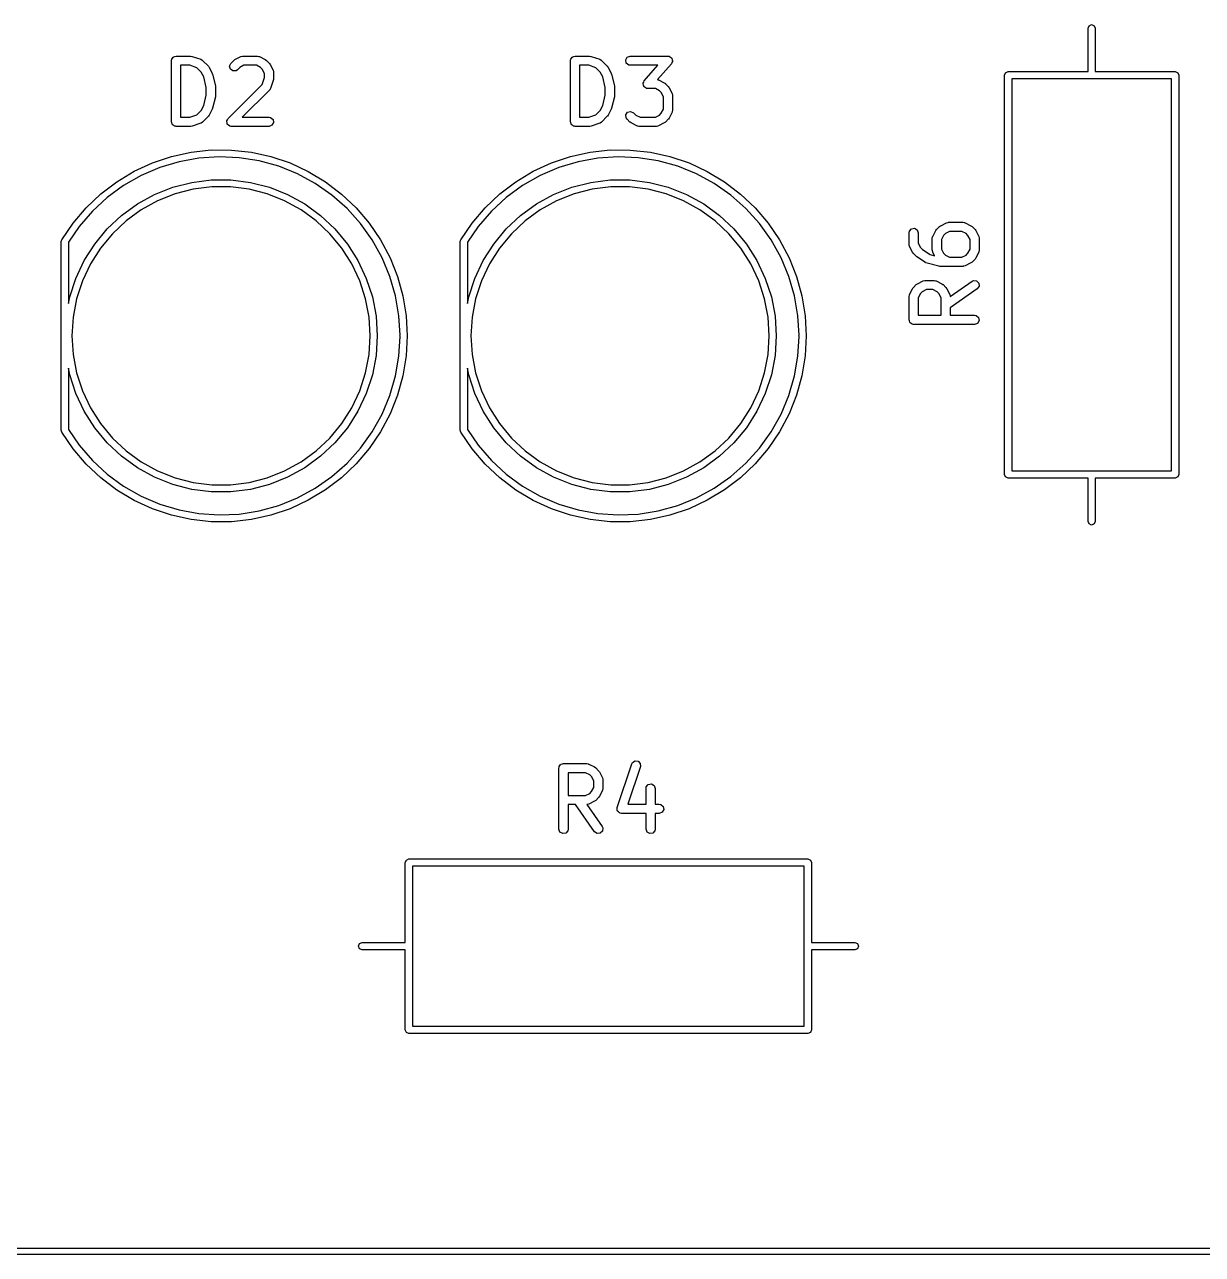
# Model space of a CAD drawing. Extents: x 107 to 167, y -145 to -45.
# Drawn here: x 128.51 to 147.82, y -145.05 to -124.9 of the extents above; entities that cross this region are included whole.
import ezdxf

# ---------------------------------------------------------------- set-up
doc = ezdxf.new("R2010")
doc.units = 0
doc.layers.add('BLACK', color=7, linetype='CONTINUOUS')

msp = doc.modelspace()

# ---------------------------------------------------------------- linework, layer by layer
at = {"layer": 'BLACK', "linetype": 'CONTINUOUS'}
for p, q in [((145.94, -124.96), (145.958, -124.918)), ((145.958, -124.918), (146, -124.9)), ((146, -124.9), (146.042, -124.918)), ((146.042, -124.918), (146.06, -124.96)), ((145.94, -125.67), (145.94, -124.96)), ((146.06, -124.96), (146.06, -125.67)), ((130.917, -125.492), (130.919, -125.483)), ((130.917, -126.492), (130.917, -125.492)), ((130.918, -125.479), (130.92, -125.476)), ((130.919, -125.483), (130.918, -125.479)), ((130.92, -125.476), (130.921, -125.467)), ((130.921, -125.467), (130.934, -125.452)), ((130.934, -125.452), (130.944, -125.435)), ((130.944, -125.435), (130.95, -125.433)), ((130.95, -125.433), (130.954, -125.427)), ((130.954, -125.427), (130.974, -125.424)), ((130.974, -125.424), (130.992, -125.417)), ((130.992, -125.417), (131.23, -125.417)), ((131.23, -125.417), (131.252, -125.421)), ((131.252, -125.421), (131.254, -125.421)), ((131.254, -125.421), (131.397, -125.469)), ((131.397, -125.469), (131.419, -125.481)), ((131.419, -125.481), (131.422, -125.485)), ((131.422, -125.485), (131.426, -125.487)), ((131.426, -125.487), (131.521, -125.582)), ((131.891, -125.535), (131.939, -125.487)), ((131.939, -125.487), (131.957, -125.474)), ((131.957, -125.474), (131.958, -125.473)), ((131.958, -125.473), (132.054, -125.425)), ((132.054, -125.425), (132.079, -125.418)), ((132.079, -125.418), (132.083, -125.419)), ((132.083, -125.419), (132.087, -125.417)), ((132.087, -125.417), (132.325, -125.417)), ((132.325, -125.417), (132.351, -125.422)), ((132.351, -125.422), (132.354, -125.425)), ((132.354, -125.425), (132.359, -125.425)), ((132.359, -125.425), (132.454, -125.473)), ((132.454, -125.473), (132.472, -125.486)), ((132.472, -125.486), (132.474, -125.487)), ((132.474, -125.487), (132.521, -125.535)), ((137.457, -125.492), (137.459, -125.483)), ((137.457, -126.492), (137.457, -125.492)), ((137.458, -125.479), (137.46, -125.476)), ((137.459, -125.483), (137.458, -125.479)), ((137.46, -125.476), (137.461, -125.467)), ((137.461, -125.467), (137.474, -125.452)), ((137.474, -125.452), (137.484, -125.435)), ((137.484, -125.435), (137.49, -125.433)), ((137.49, -125.433), (137.494, -125.427)), ((137.494, -125.427), (137.514, -125.424)), ((137.514, -125.424), (137.532, -125.417)), ((137.532, -125.417), (137.77, -125.417)), ((137.77, -125.417), (137.792, -125.421)), ((137.792, -125.421), (137.794, -125.421)), ((137.794, -125.421), (137.937, -125.469)), ((137.937, -125.469), (137.959, -125.481)), ((137.959, -125.481), (137.962, -125.485)), ((137.962, -125.485), (137.966, -125.487)), ((137.966, -125.487), (138.061, -125.582)), ((138.363, -125.479), (138.388, -125.435)), ((138.372, -125.53), (138.363, -125.479)), ((138.411, -125.563), (138.372, -125.53)), ((138.388, -125.435), (138.437, -125.417)), ((138.437, -125.417), (139.056, -125.417)), ((139.056, -125.417), (139.067, -125.419)), ((139.067, -125.419), (139.07, -125.419)), ((139.07, -125.419), (139.073, -125.42)), ((139.073, -125.42), (139.081, -125.422)), ((139.081, -125.422), (139.097, -125.435)), ((139.097, -125.435), (139.114, -125.445)), ((139.119, -125.523), (139.112, -125.542)), ((139.114, -125.445), (139.116, -125.451)), ((139.116, -125.451), (139.121, -125.455)), ((139.13, -125.505), (139.119, -125.523)), ((139.121, -125.455), (139.124, -125.475)), ((139.124, -125.475), (139.131, -125.494)), ((139.131, -125.494), (139.129, -125.5)), ((139.129, -125.5), (139.13, -125.505)), ((131.067, -125.567), (131.067, -126.417)), ((131.218, -125.567), (131.067, -125.567)), ((131.332, -125.606), (131.218, -125.567)), ((131.406, -125.68), (131.332, -125.606)), ((131.445, -125.757), (131.406, -125.68)), ((131.521, -125.582), (131.534, -125.601)), ((131.534, -125.601), (131.535, -125.602)), ((131.535, -125.602), (131.583, -125.697)), ((131.583, -125.697), (131.586, -125.709)), ((131.586, -125.709), (131.588, -125.712)), ((131.588, -125.712), (131.636, -125.903)), ((131.87, -125.581), (131.891, -125.535)), ((131.883, -125.631), (131.87, -125.581)), ((131.925, -125.66), (131.883, -125.631)), ((131.976, -125.656), (131.925, -125.66)), ((131.997, -125.641), (131.976, -125.656)), ((132.036, -125.602), (131.997, -125.641)), ((132.105, -125.567), (132.036, -125.602)), ((132.308, -125.567), (132.105, -125.567)), ((132.376, -125.602), (132.308, -125.567)), ((132.406, -125.632), (132.376, -125.602)), ((132.441, -125.701), (132.406, -125.632)), ((132.441, -125.766), (132.441, -125.701)), ((132.521, -125.535), (132.534, -125.553)), ((132.534, -125.553), (132.535, -125.554)), ((132.535, -125.554), (132.583, -125.649)), ((132.583, -125.649), (132.59, -125.674)), ((132.59, -125.674), (132.589, -125.679)), ((132.589, -125.679), (132.591, -125.683)), ((132.591, -125.683), (132.591, -125.778)), ((137.607, -125.567), (137.607, -126.417)), ((137.758, -125.567), (137.607, -125.567)), ((137.872, -125.606), (137.758, -125.567)), ((137.946, -125.68), (137.872, -125.606)), ((137.985, -125.757), (137.946, -125.68)), ((138.061, -125.582), (138.074, -125.601)), ((138.074, -125.601), (138.075, -125.602)), ((138.075, -125.602), (138.123, -125.697)), ((138.123, -125.697), (138.126, -125.709)), ((138.126, -125.709), (138.128, -125.712)), ((138.128, -125.712), (138.176, -125.903)), ((138.437, -125.567), (138.411, -125.563)), ((138.89, -125.567), (138.437, -125.567)), ((138.666, -125.824), (138.89, -125.567)), ((139.112, -125.542), (138.885, -125.802)), ((144.57, -125.73), (144.588, -125.688)), ((144.57, -132.27), (144.57, -125.73)), ((144.588, -125.688), (144.63, -125.67)), ((144.63, -125.67), (145.94, -125.67)), ((146.06, -125.67), (147.37, -125.67)), ((147.37, -125.67), (147.412, -125.688)), ((147.412, -125.688), (147.43, -125.73)), ((147.43, -125.73), (147.43, -132.27)), ((131.488, -125.93), (131.445, -125.757)), ((131.488, -126.055), (131.488, -125.93)), ((131.636, -125.903), (131.637, -125.918)), ((131.637, -125.918), (131.638, -125.921)), ((131.638, -125.921), (131.638, -126.064)), ((131.844, -126.439), (132.403, -125.88)), ((132.403, -125.88), (132.441, -125.766)), ((132.587, -125.802), (132.539, -125.945)), ((132.591, -125.778), (132.587, -125.8)), ((132.587, -125.8), (132.587, -125.802)), ((138.028, -125.93), (137.985, -125.757)), ((138.028, -126.055), (138.028, -125.93)), ((138.176, -125.903), (138.177, -125.918)), ((138.177, -125.918), (138.178, -125.921)), ((138.178, -125.921), (138.178, -126.064)), ((138.647, -125.872), (138.65, -125.866)), ((138.654, -125.891), (138.647, -125.872)), ((138.649, -125.86), (138.659, -125.843)), ((138.65, -125.866), (138.649, -125.86)), ((138.657, -125.911), (138.654, -125.891)), ((138.662, -125.915), (138.657, -125.911)), ((138.659, -125.843), (138.666, -125.824)), ((138.664, -125.92), (138.662, -125.915)), ((138.681, -125.931), (138.664, -125.92)), ((138.697, -125.944), (138.681, -125.931)), ((138.885, -125.802), (138.891, -125.803)), ((138.891, -125.803), (138.894, -125.806)), ((138.894, -125.806), (138.899, -125.806)), ((138.899, -125.806), (138.994, -125.854)), ((138.994, -125.854), (139.012, -125.867)), ((139.012, -125.867), (139.014, -125.868)), ((139.014, -125.868), (139.061, -125.916)), ((139.061, -125.916), (139.074, -125.934)), ((139.074, -125.934), (139.075, -125.935)), ((139.075, -125.935), (139.123, -126.03)), ((147.31, -125.79), (144.69, -125.79)), ((144.69, -125.79), (144.69, -132.21)), ((147.31, -132.21), (147.31, -125.79)), ((131.445, -126.228), (131.488, -126.055)), ((131.636, -126.082), (131.588, -126.272)), ((131.638, -126.064), (131.636, -126.079)), ((131.636, -126.079), (131.636, -126.082)), ((132.521, -125.974), (132.078, -126.417)), ((132.523, -125.97), (132.521, -125.974)), ((132.527, -125.968), (132.523, -125.97)), ((132.539, -125.945), (132.527, -125.968)), ((137.985, -126.228), (138.028, -126.055)), ((138.176, -126.082), (138.128, -126.272)), ((138.178, -126.064), (138.176, -126.079)), ((138.176, -126.079), (138.176, -126.082)), ((138.705, -125.945), (138.697, -125.944)), ((138.708, -125.947), (138.705, -125.945)), ((138.711, -125.946), (138.708, -125.947)), ((138.722, -125.948), (138.711, -125.946)), ((138.848, -125.948), (138.722, -125.948)), ((138.916, -125.983), (138.848, -125.948)), ((138.946, -126.013), (138.916, -125.983)), ((138.981, -126.082), (138.946, -126.013)), ((138.981, -126.284), (138.981, -126.082)), ((139.123, -126.03), (139.13, -126.055)), ((139.13, -126.055), (139.129, -126.06)), ((139.129, -126.06), (139.131, -126.064)), ((139.131, -126.064), (139.131, -126.302)), ((131.332, -126.379), (131.406, -126.305)), ((131.406, -126.305), (131.445, -126.228)), ((131.583, -126.288), (131.535, -126.383)), ((131.588, -126.272), (131.583, -126.284)), ((131.583, -126.284), (131.583, -126.288)), ((137.872, -126.379), (137.946, -126.305)), ((137.946, -126.305), (137.985, -126.228)), ((138.123, -126.288), (138.075, -126.383)), ((138.128, -126.272), (138.123, -126.284)), ((138.123, -126.284), (138.123, -126.288)), ((138.364, -126.378), (138.394, -126.336)), ((138.394, -126.336), (138.443, -126.322)), ((138.443, -126.322), (138.49, -126.344)), ((138.946, -126.353), (138.981, -126.284)), ((139.123, -126.335), (139.075, -126.431)), ((139.126, -126.328), (139.123, -126.331)), ((139.123, -126.331), (139.123, -126.335)), ((139.131, -126.302), (139.126, -126.328)), ((130.924, -126.511), (130.917, -126.492)), ((130.927, -126.53), (130.924, -126.511)), ((130.932, -126.534), (130.927, -126.53)), ((130.934, -126.541), (130.932, -126.534)), ((130.951, -126.55), (130.934, -126.541)), ((131.067, -126.417), (131.218, -126.417)), ((131.218, -126.417), (131.332, -126.379)), ((131.397, -126.516), (131.254, -126.564)), ((131.4, -126.513), (131.397, -126.516)), ((131.405, -126.513), (131.4, -126.513)), ((131.426, -126.498), (131.405, -126.513)), ((131.521, -126.403), (131.426, -126.498)), ((131.522, -126.401), (131.521, -126.403)), ((131.535, -126.383), (131.522, -126.401)), ((131.822, -126.486), (131.823, -126.483)), ((131.828, -126.508), (131.822, -126.486)), ((131.823, -126.479), (131.834, -126.46)), ((131.823, -126.483), (131.823, -126.479)), ((131.832, -126.53), (131.828, -126.508)), ((131.834, -126.532), (131.832, -126.53)), ((131.834, -126.46), (131.844, -126.439)), ((131.835, -126.535), (131.834, -126.532)), ((131.854, -126.548), (131.835, -126.535)), ((132.078, -126.417), (132.516, -126.417)), ((132.516, -126.417), (132.541, -126.422)), ((132.541, -126.422), (132.581, -126.455)), ((132.59, -126.505), (132.564, -126.55)), ((132.581, -126.455), (132.59, -126.505)), ((137.464, -126.511), (137.457, -126.492)), ((137.467, -126.53), (137.464, -126.511)), ((137.472, -126.534), (137.467, -126.53)), ((137.474, -126.541), (137.472, -126.534)), ((137.491, -126.55), (137.474, -126.541)), ((137.607, -126.417), (137.758, -126.417)), ((137.758, -126.417), (137.872, -126.379)), ((137.937, -126.516), (137.794, -126.564)), ((137.94, -126.513), (137.937, -126.516)), ((137.945, -126.513), (137.94, -126.513)), ((137.966, -126.498), (137.945, -126.513)), ((138.061, -126.403), (137.966, -126.498)), ((138.062, -126.401), (138.061, -126.403)), ((138.075, -126.383), (138.062, -126.401)), ((138.369, -126.429), (138.364, -126.378)), ((138.384, -126.45), (138.369, -126.429)), ((138.431, -126.498), (138.384, -126.45)), ((138.433, -126.498), (138.431, -126.498)), ((138.451, -126.512), (138.433, -126.498)), ((138.546, -126.559), (138.451, -126.512)), ((138.49, -126.344), (138.529, -126.383)), ((138.529, -126.383), (138.597, -126.417)), ((138.597, -126.417), (138.848, -126.417)), ((138.848, -126.417), (138.916, -126.383)), ((138.994, -126.512), (138.899, -126.559)), ((138.916, -126.383), (138.946, -126.353)), ((138.995, -126.511), (138.994, -126.512)), ((139.014, -126.498), (138.995, -126.511)), ((139.061, -126.45), (139.014, -126.498)), ((139.062, -126.449), (139.061, -126.45)), ((139.075, -126.431), (139.062, -126.449)), ((130.966, -126.563), (130.951, -126.55)), ((130.976, -126.565), (130.966, -126.563)), ((130.979, -126.566), (130.976, -126.565)), ((130.982, -126.566), (130.979, -126.566)), ((130.992, -126.567), (130.982, -126.566)), ((131.23, -126.567), (130.992, -126.567)), ((131.232, -126.567), (131.23, -126.567)), ((131.254, -126.564), (131.232, -126.567)), ((131.871, -126.563), (131.854, -126.548)), ((131.876, -126.564), (131.871, -126.563)), ((131.877, -126.565), (131.876, -126.564)), ((131.881, -126.565), (131.877, -126.565)), ((131.897, -126.567), (131.881, -126.565)), ((132.516, -126.567), (131.897, -126.567)), ((132.564, -126.55), (132.516, -126.567)), ((137.506, -126.563), (137.491, -126.55)), ((137.516, -126.565), (137.506, -126.563)), ((137.519, -126.566), (137.516, -126.565)), ((137.522, -126.566), (137.519, -126.566)), ((137.532, -126.567), (137.522, -126.566)), ((137.77, -126.567), (137.532, -126.567)), ((137.772, -126.567), (137.77, -126.567)), ((137.794, -126.564), (137.772, -126.567)), ((138.55, -126.56), (138.546, -126.559)), ((138.554, -126.563), (138.55, -126.56)), ((138.58, -126.567), (138.554, -126.563)), ((138.865, -126.567), (138.58, -126.567)), ((138.869, -126.566), (138.865, -126.567)), ((138.874, -126.567), (138.869, -126.566)), ((138.899, -126.559), (138.874, -126.567)), ((130.604, -127.165), (130.917, -127.06)), ((130.917, -127.06), (131.239, -126.99)), ((131.367, -127.088), (131.041, -127.147)), ((131.239, -126.99), (131.568, -126.954)), ((131.698, -127.066), (131.367, -127.088)), ((131.568, -126.954), (131.898, -126.955)), ((132.029, -127.081), (131.698, -127.066)), ((131.898, -126.955), (132.226, -126.991)), ((132.356, -127.133), (132.029, -127.081)), ((132.226, -126.991), (132.548, -127.062)), ((132.676, -127.222), (132.356, -127.133)), ((132.548, -127.062), (132.861, -127.167)), ((137.144, -127.165), (137.457, -127.06)), ((137.457, -127.06), (137.779, -126.99)), ((137.907, -127.088), (137.581, -127.147)), ((137.779, -126.99), (138.108, -126.954)), ((138.238, -127.066), (137.907, -127.088)), ((138.108, -126.954), (138.438, -126.955)), ((138.569, -127.081), (138.238, -127.066)), ((138.438, -126.955), (138.766, -126.991)), ((138.896, -127.133), (138.569, -127.081)), ((138.766, -126.991), (139.088, -127.062)), ((139.216, -127.222), (138.896, -127.133)), ((139.088, -127.062), (139.401, -127.167)), ((130.021, -127.474), (130.304, -127.304)), ((130.304, -127.304), (130.604, -127.165)), ((130.724, -127.243), (130.42, -127.374)), ((131.041, -127.147), (130.724, -127.243)), ((132.983, -127.346), (132.676, -127.222)), ((132.861, -127.167), (133.16, -127.306)), ((133.274, -127.504), (132.983, -127.346)), ((133.16, -127.306), (133.443, -127.477)), ((136.561, -127.474), (136.844, -127.304)), ((136.844, -127.304), (137.144, -127.165)), ((137.264, -127.243), (136.96, -127.374)), ((137.581, -127.147), (137.264, -127.243)), ((139.523, -127.346), (139.216, -127.222)), ((139.401, -127.167), (139.7, -127.306)), ((139.814, -127.504), (139.523, -127.346)), ((139.7, -127.306), (139.983, -127.477)), ((129.758, -127.673), (130.021, -127.474)), ((130.132, -127.539), (129.865, -127.735)), ((130.42, -127.374), (130.132, -127.539)), ((130.939, -127.565), (131.25, -127.485)), ((131.25, -127.485), (131.569, -127.445)), ((131.569, -127.445), (131.891, -127.445)), ((131.891, -127.445), (132.21, -127.485)), ((132.21, -127.485), (132.521, -127.565)), ((133.545, -127.694), (133.274, -127.504)), ((133.443, -127.477), (133.706, -127.676)), ((136.298, -127.673), (136.561, -127.474)), ((136.672, -127.539), (136.405, -127.735)), ((136.96, -127.374), (136.672, -127.539)), ((137.479, -127.565), (137.79, -127.485)), ((137.79, -127.485), (138.109, -127.445)), ((138.109, -127.445), (138.431, -127.445)), ((138.431, -127.445), (138.75, -127.485)), ((138.75, -127.485), (139.061, -127.565)), ((140.085, -127.694), (139.814, -127.504)), ((139.983, -127.477), (140.246, -127.676)), ((129.518, -127.9), (129.758, -127.673)), ((129.865, -127.735), (129.621, -127.959)), ((130.358, -127.839), (130.64, -127.684)), ((130.64, -127.684), (130.939, -127.565)), ((130.975, -127.675), (130.689, -127.788)), ((131.272, -127.598), (130.975, -127.675)), ((131.576, -127.56), (131.272, -127.598)), ((131.884, -127.56), (131.576, -127.56)), ((132.188, -127.598), (131.884, -127.56)), ((132.485, -127.675), (132.188, -127.598)), ((132.771, -127.788), (132.485, -127.675)), ((132.521, -127.565), (132.82, -127.684)), ((132.82, -127.684), (133.102, -127.839)), ((133.794, -127.914), (133.545, -127.694)), ((133.706, -127.676), (133.945, -127.904)), ((136.058, -127.9), (136.298, -127.673)), ((136.405, -127.735), (136.161, -127.959)), ((136.898, -127.839), (137.18, -127.684)), ((137.18, -127.684), (137.479, -127.565)), ((137.515, -127.675), (137.229, -127.788)), ((137.812, -127.598), (137.515, -127.675)), ((138.116, -127.56), (137.812, -127.598)), ((138.424, -127.56), (138.116, -127.56)), ((138.728, -127.598), (138.424, -127.56)), ((139.025, -127.675), (138.728, -127.598)), ((139.311, -127.788), (139.025, -127.675)), ((139.061, -127.565), (139.36, -127.684)), ((139.36, -127.684), (139.642, -127.839)), ((140.334, -127.914), (140.085, -127.694)), ((140.246, -127.676), (140.485, -127.904)), ((129.304, -128.151), (129.518, -127.9)), ((130.098, -128.027), (130.358, -127.839)), ((130.42, -127.936), (130.172, -128.116)), ((130.689, -127.788), (130.42, -127.936)), ((133.04, -127.936), (132.771, -127.788)), ((133.288, -128.116), (133.04, -127.936)), ((133.102, -127.839), (133.362, -128.027)), ((134.016, -128.16), (133.794, -127.914)), ((133.945, -127.904), (134.159, -128.155)), ((135.844, -128.151), (136.058, -127.9)), ((136.638, -128.027), (136.898, -127.839)), ((136.96, -127.936), (136.712, -128.116)), ((137.229, -127.788), (136.96, -127.936)), ((139.58, -127.936), (139.311, -127.788)), ((139.828, -128.116), (139.58, -127.936)), ((139.642, -127.839), (139.902, -128.027)), ((140.556, -128.16), (140.334, -127.914)), ((140.485, -127.904), (140.699, -128.155)), ((129.119, -128.424), (129.304, -128.151)), ((129.621, -127.959), (129.404, -128.21)), ((129.864, -128.248), (130.098, -128.027)), ((130.172, -128.116), (129.948, -128.326)), ((133.512, -128.326), (133.288, -128.116)), ((133.362, -128.027), (133.596, -128.248)), ((135.659, -128.424), (135.844, -128.151)), ((136.161, -127.959), (135.944, -128.21)), ((136.404, -128.248), (136.638, -128.027)), ((136.712, -128.116), (136.488, -128.326)), ((140.052, -128.326), (139.828, -128.116)), ((139.902, -128.027), (140.136, -128.248)), ((143.525, -128.195), (143.62, -128.147)), ((143.62, -128.147), (143.645, -128.14)), ((143.645, -128.14), (143.65, -128.141)), ((143.65, -128.141), (143.654, -128.139)), ((143.654, -128.139), (143.892, -128.139)), ((143.892, -128.139), (143.918, -128.144)), ((143.918, -128.144), (143.921, -128.147)), ((143.921, -128.147), (143.925, -128.147)), ((143.925, -128.147), (144.021, -128.195)), ((129.404, -128.21), (129.23, -128.465)), ((129.659, -128.495), (129.864, -128.248)), ((129.948, -128.326), (129.752, -128.563)), ((133.708, -128.563), (133.512, -128.326)), ((133.596, -128.248), (133.801, -128.495)), ((134.209, -128.429), (134.016, -128.16)), ((134.159, -128.155), (134.344, -128.429)), ((135.944, -128.21), (135.77, -128.465)), ((136.199, -128.495), (136.404, -128.248)), ((136.488, -128.326), (136.292, -128.563)), ((140.248, -128.563), (140.052, -128.326)), ((140.136, -128.248), (140.341, -128.495)), ((140.749, -128.429), (140.556, -128.16)), ((140.699, -128.155), (140.884, -128.429)), ((143.007, -128.31), (143.012, -128.284)), ((143.007, -128.5), (143.007, -128.31)), ((143.012, -128.284), (143.045, -128.245)), ((143.045, -128.245), (143.095, -128.236)), ((143.095, -128.236), (143.14, -128.261)), ((143.14, -128.261), (143.157, -128.31)), ((143.157, -128.31), (143.157, -128.482)), ((143.396, -128.371), (143.444, -128.276)), ((143.444, -128.276), (143.457, -128.258)), ((143.457, -128.258), (143.458, -128.256)), ((143.458, -128.256), (143.506, -128.209)), ((143.506, -128.209), (143.524, -128.196)), ((143.524, -128.196), (143.525, -128.195)), ((143.573, -128.354), (143.538, -128.422)), ((143.603, -128.324), (143.573, -128.354)), ((143.672, -128.289), (143.603, -128.324)), ((143.874, -128.289), (143.672, -128.289)), ((143.943, -128.324), (143.874, -128.289)), ((143.973, -128.354), (143.943, -128.324)), ((144.007, -128.422), (143.973, -128.354)), ((144.021, -128.195), (144.039, -128.208)), ((144.039, -128.208), (144.04, -128.209)), ((144.04, -128.209), (144.088, -128.256)), ((144.088, -128.256), (144.101, -128.275)), ((144.101, -128.275), (144.102, -128.276)), ((144.102, -128.276), (144.149, -128.371)), ((129.11, -128.455), (129.116, -128.44)), ((129.11, -131.545), (129.11, -128.455)), ((129.116, -128.44), (129.119, -128.424)), ((129.119, -128.424), (129.119, -128.424)), ((129.23, -128.465), (129.23, -129.47)), ((129.487, -128.767), (129.659, -128.495)), ((133.801, -128.495), (133.973, -128.767)), ((134.37, -128.719), (134.209, -128.429)), ((134.344, -128.429), (134.499, -128.72)), ((135.65, -128.455), (135.656, -128.44)), ((135.65, -131.545), (135.65, -128.455)), ((135.656, -128.44), (135.659, -128.424)), ((135.659, -128.424), (135.659, -128.424)), ((135.77, -128.465), (135.77, -129.47)), ((136.027, -128.767), (136.199, -128.495)), ((140.341, -128.495), (140.513, -128.767)), ((140.91, -128.719), (140.749, -128.429)), ((140.884, -128.429), (141.039, -128.72)), ((143.009, -128.504), (143.007, -128.5)), ((143.008, -128.509), (143.009, -128.504)), ((143.015, -128.534), (143.008, -128.509)), ((143.063, -128.629), (143.015, -128.534)), ((143.157, -128.482), (143.192, -128.551)), ((143.192, -128.551), (143.225, -128.585)), ((143.388, -128.405), (143.393, -128.379)), ((143.388, -128.595), (143.388, -128.405)), ((143.393, -128.379), (143.396, -128.376)), ((143.396, -128.376), (143.396, -128.371)), ((143.538, -128.422), (143.538, -128.578)), ((144.007, -128.578), (144.007, -128.422)), ((144.149, -128.371), (144.157, -128.396)), ((144.157, -128.396), (144.156, -128.401)), ((144.156, -128.401), (144.157, -128.405)), ((144.157, -128.405), (144.157, -128.595)), ((129.752, -128.563), (129.588, -128.822)), ((133.872, -128.822), (133.708, -128.563)), ((134.498, -129.025), (134.37, -128.719)), ((134.499, -128.72), (134.621, -129.027)), ((136.292, -128.563), (136.128, -128.822)), ((140.412, -128.822), (140.248, -128.563)), ((141.038, -129.025), (140.91, -128.719)), ((141.039, -128.72), (141.161, -129.027)), ((143.064, -128.63), (143.063, -128.629)), ((143.077, -128.648), (143.064, -128.63)), ((143.125, -128.696), (143.077, -128.648)), ((143.128, -128.697), (143.125, -128.696)), ((143.136, -128.705), (143.128, -128.697)), ((143.279, -128.8), (143.136, -128.705)), ((143.225, -128.585), (143.351, -128.668)), ((143.351, -128.668), (143.425, -128.687)), ((143.39, -128.599), (143.388, -128.595)), ((143.389, -128.604), (143.39, -128.599)), ((143.396, -128.629), (143.389, -128.604)), ((143.425, -128.687), (143.396, -128.629)), ((143.538, -128.578), (143.573, -128.646)), ((143.573, -128.646), (143.603, -128.676)), ((143.603, -128.676), (143.672, -128.711)), ((143.672, -128.711), (143.874, -128.711)), ((143.874, -128.711), (143.943, -128.676)), ((143.943, -128.676), (143.973, -128.646)), ((143.973, -128.646), (144.007, -128.578)), ((144.088, -128.744), (144.04, -128.791)), ((144.102, -128.724), (144.088, -128.742)), ((144.088, -128.742), (144.088, -128.744)), ((144.149, -128.629), (144.102, -128.724)), ((144.15, -128.624), (144.149, -128.629)), ((144.153, -128.621), (144.15, -128.624)), ((144.157, -128.595), (144.153, -128.621)), ((129.35, -129.058), (129.487, -128.767)), ((129.588, -128.822), (129.457, -129.1)), ((134.003, -129.1), (133.872, -128.822)), ((133.973, -128.767), (134.11, -129.058)), ((135.89, -129.058), (136.027, -128.767)), ((136.128, -128.822), (135.997, -129.1)), ((140.543, -129.1), (140.412, -128.822)), ((140.513, -128.767), (140.65, -129.058)), ((143.279, -128.801), (143.279, -128.8)), ((143.302, -128.811), (143.279, -128.801)), ((143.493, -128.858), (143.302, -128.811)), ((143.496, -128.858), (143.493, -128.858)), ((143.511, -128.861), (143.496, -128.858)), ((143.892, -128.861), (143.511, -128.861)), ((143.896, -128.859), (143.892, -128.861)), ((143.9, -128.86), (143.896, -128.859)), ((143.925, -128.853), (143.9, -128.86)), ((144.021, -128.805), (143.925, -128.853)), ((144.022, -128.804), (144.021, -128.805)), ((144.04, -128.791), (144.022, -128.804)), ((129.25, -129.363), (129.35, -129.058)), ((129.457, -129.1), (129.362, -129.392)), ((134.098, -129.392), (134.003, -129.1)), ((134.11, -129.058), (134.21, -129.363)), ((134.59, -129.343), (134.498, -129.025)), ((134.621, -129.027), (134.709, -129.345)), ((135.79, -129.363), (135.89, -129.058)), ((135.997, -129.1), (135.902, -129.392)), ((140.638, -129.392), (140.543, -129.1)), ((140.65, -129.058), (140.75, -129.363)), ((141.13, -129.343), (141.038, -129.025)), ((141.161, -129.027), (141.249, -129.345)), ((143.077, -129.209), (143.125, -129.161)), ((143.125, -129.161), (143.143, -129.148)), ((143.143, -129.148), (143.144, -129.147)), ((143.144, -129.147), (143.239, -129.1)), ((143.239, -129.1), (143.264, -129.092)), ((143.264, -129.092), (143.269, -129.093)), ((143.269, -129.093), (143.273, -129.092)), ((143.273, -129.092), (143.416, -129.092)), ((143.416, -129.092), (143.441, -129.096)), ((143.441, -129.096), (143.445, -129.099)), ((143.445, -129.099), (143.449, -129.1)), ((143.449, -129.1), (143.544, -129.147)), ((143.544, -129.147), (143.563, -129.161)), ((143.563, -129.161), (143.564, -129.161)), ((143.564, -129.161), (143.612, -129.209)), ((143.681, -129.356), (144.039, -129.105)), ((144.039, -129.105), (144.063, -129.094)), ((144.063, -129.094), (144.114, -129.099)), ((144.114, -129.099), (144.15, -129.135)), ((144.15, -129.135), (144.155, -129.186)), ((129.23, -129.47), (129.25, -129.363)), ((134.21, -129.363), (134.27, -129.679)), ((134.646, -129.67), (134.59, -129.343)), ((134.709, -129.345), (134.762, -129.671)), ((135.77, -129.47), (135.79, -129.363)), ((140.75, -129.363), (140.81, -129.679)), ((141.186, -129.67), (141.13, -129.343)), ((141.249, -129.345), (141.302, -129.671)), ((143.007, -129.357), (143.012, -129.331)), ((143.007, -129.738), (143.007, -129.357)), ((143.012, -129.331), (143.015, -129.328)), ((143.015, -129.324), (143.063, -129.228)), ((143.015, -129.328), (143.015, -129.324)), ((143.063, -129.228), (143.076, -129.21)), ((143.076, -129.21), (143.077, -129.209)), ((143.192, -129.306), (143.157, -129.375)), ((143.222, -129.276), (143.192, -129.306)), ((143.291, -129.242), (143.222, -129.276)), ((143.398, -129.242), (143.291, -129.242)), ((143.467, -129.276), (143.398, -129.242)), ((143.497, -129.306), (143.467, -129.276)), ((143.531, -129.375), (143.497, -129.306)), ((143.612, -129.209), (143.624, -129.227)), ((143.624, -129.227), (143.626, -129.228)), ((143.626, -129.228), (143.673, -129.324)), ((143.673, -129.324), (143.681, -129.349)), ((143.681, -129.349), (143.68, -129.353)), ((143.68, -129.353), (143.681, -129.356)), ((144.125, -129.228), (143.681, -129.539)), ((144.155, -129.186), (144.125, -129.228)), ((129.362, -129.392), (129.304, -129.694)), ((134.156, -129.694), (134.098, -129.392)), ((135.902, -129.392), (135.844, -129.694)), ((140.696, -129.694), (140.638, -129.392)), ((143.157, -129.375), (143.157, -129.663)), ((143.531, -129.663), (143.531, -129.375)), ((143.681, -129.539), (143.681, -129.663)), ((129.304, -129.694), (129.285, -130)), ((134.175, -130), (134.156, -129.694)), ((134.27, -129.679), (134.29, -130)), ((134.664, -129.99), (134.646, -129.67)), ((134.762, -129.671), (134.78, -129.999)), ((135.844, -129.694), (135.825, -130)), ((140.715, -130), (140.696, -129.694)), ((140.81, -129.679), (140.83, -130)), ((141.204, -129.99), (141.186, -129.67)), ((141.302, -129.671), (141.32, -129.999)), ((143.014, -129.756), (143.007, -129.738)), ((143.017, -129.776), (143.014, -129.756)), ((143.157, -129.663), (143.531, -129.663)), ((143.681, -129.663), (144.082, -129.663)), ((144.082, -129.663), (144.108, -129.668)), ((144.108, -129.668), (144.147, -129.701)), ((144.156, -129.751), (144.131, -129.796)), ((144.147, -129.701), (144.156, -129.751)), ((143.023, -129.78), (143.017, -129.776)), ((143.025, -129.786), (143.023, -129.78)), ((143.042, -129.796), (143.025, -129.786)), ((143.057, -129.809), (143.042, -129.796)), ((143.066, -129.81), (143.057, -129.809)), ((143.069, -129.812), (143.066, -129.81)), ((143.073, -129.811), (143.069, -129.812)), ((143.082, -129.813), (143.073, -129.811)), ((144.082, -129.813), (143.082, -129.813)), ((144.131, -129.796), (144.082, -129.813)), ((129.285, -130), (129.304, -130.306)), ((134.156, -130.306), (134.175, -130)), ((134.29, -130), (134.27, -130.321)), ((134.646, -130.33), (134.664, -130.01)), ((134.66, -130), (134.664, -129.99)), ((134.664, -130.01), (134.66, -130)), ((134.66, -130), (134.66, -130)), ((134.66, -130), (134.66, -130)), ((134.78, -130.001), (134.762, -130.329)), ((134.78, -129.999), (134.78, -130)), ((134.78, -130), (134.78, -130)), ((134.78, -130), (134.78, -130)), ((134.78, -130), (134.78, -130)), ((134.78, -130), (134.78, -130)), ((134.78, -130), (134.78, -130.001)), ((135.825, -130), (135.844, -130.306)), ((140.696, -130.306), (140.715, -130)), ((140.83, -130), (140.81, -130.321)), ((141.186, -130.33), (141.204, -130.01)), ((141.2, -130), (141.204, -129.99)), ((141.204, -130.01), (141.2, -130)), ((141.2, -130), (141.2, -130)), ((141.2, -130), (141.2, -130)), ((141.32, -130.001), (141.302, -130.329)), ((141.32, -129.999), (141.32, -130)), ((141.32, -130), (141.32, -130)), ((141.32, -130), (141.32, -130)), ((141.32, -130), (141.32, -130)), ((141.32, -130), (141.32, -130)), ((141.32, -130), (141.32, -130.001)), ((129.304, -130.306), (129.362, -130.608)), ((134.098, -130.608), (134.156, -130.306)), ((134.27, -130.321), (134.21, -130.637)), ((134.59, -130.657), (134.646, -130.33)), ((134.762, -130.329), (134.709, -130.655)), ((135.844, -130.306), (135.902, -130.608)), ((140.638, -130.608), (140.696, -130.306)), ((140.81, -130.321), (140.75, -130.637)), ((141.13, -130.657), (141.186, -130.33)), ((141.302, -130.329), (141.249, -130.655)), ((129.25, -130.637), (129.23, -130.53)), ((129.23, -130.53), (129.23, -131.535)), ((135.79, -130.637), (135.77, -130.53)), ((135.77, -130.53), (135.77, -131.535)), ((129.35, -130.942), (129.25, -130.637)), ((129.362, -130.608), (129.457, -130.9)), ((134.003, -130.9), (134.098, -130.608)), ((134.21, -130.637), (134.11, -130.942)), ((134.498, -130.975), (134.59, -130.657)), ((134.709, -130.655), (134.621, -130.973)), ((135.89, -130.942), (135.79, -130.637)), ((135.902, -130.608), (135.997, -130.9)), ((140.543, -130.9), (140.638, -130.608)), ((140.75, -130.637), (140.65, -130.942)), ((141.038, -130.975), (141.13, -130.657)), ((141.249, -130.655), (141.161, -130.973)), ((129.487, -131.233), (129.35, -130.942)), ((129.457, -130.9), (129.588, -131.178)), ((133.872, -131.178), (134.003, -130.9)), ((134.11, -130.942), (133.973, -131.233)), ((134.37, -131.281), (134.498, -130.975)), ((134.621, -130.973), (134.499, -131.28)), ((136.027, -131.233), (135.89, -130.942)), ((135.997, -130.9), (136.128, -131.178)), ((140.412, -131.178), (140.543, -130.9)), ((140.65, -130.942), (140.513, -131.233)), ((140.91, -131.281), (141.038, -130.975)), ((141.161, -130.973), (141.039, -131.28)), ((129.659, -131.505), (129.487, -131.233)), ((129.588, -131.178), (129.752, -131.437)), ((133.708, -131.437), (133.872, -131.178)), ((133.973, -131.233), (133.801, -131.505)), ((134.209, -131.571), (134.37, -131.281)), ((134.499, -131.28), (134.344, -131.571)), ((136.199, -131.505), (136.027, -131.233)), ((136.128, -131.178), (136.292, -131.437)), ((140.248, -131.437), (140.412, -131.178)), ((140.513, -131.233), (140.341, -131.505)), ((140.749, -131.571), (140.91, -131.281)), ((141.039, -131.28), (140.884, -131.571)), ((129.116, -131.56), (129.11, -131.545)), ((129.119, -131.576), (129.116, -131.56)), ((129.304, -131.849), (129.119, -131.576)), ((129.119, -131.576), (129.119, -131.576)), ((129.23, -131.535), (129.404, -131.79)), ((129.864, -131.752), (129.659, -131.505)), ((129.752, -131.437), (129.948, -131.674)), ((133.512, -131.674), (133.708, -131.437)), ((133.801, -131.505), (133.596, -131.752)), ((134.016, -131.84), (134.209, -131.571)), ((134.344, -131.571), (134.159, -131.845)), ((135.656, -131.56), (135.65, -131.545)), ((135.659, -131.576), (135.656, -131.56)), ((135.844, -131.849), (135.659, -131.576)), ((135.659, -131.576), (135.659, -131.576)), ((135.77, -131.535), (135.944, -131.79)), ((136.404, -131.752), (136.199, -131.505)), ((136.292, -131.437), (136.488, -131.674)), ((140.052, -131.674), (140.248, -131.437)), ((140.341, -131.505), (140.136, -131.752)), ((140.556, -131.84), (140.749, -131.571)), ((140.884, -131.571), (140.699, -131.845)), ((130.098, -131.973), (129.864, -131.752)), ((129.948, -131.674), (130.172, -131.884)), ((133.288, -131.884), (133.512, -131.674)), ((133.596, -131.752), (133.362, -131.973)), ((136.638, -131.973), (136.404, -131.752)), ((136.488, -131.674), (136.712, -131.884)), ((139.828, -131.884), (140.052, -131.674)), ((140.136, -131.752), (139.902, -131.973)), ((129.518, -132.1), (129.304, -131.849)), ((129.404, -131.79), (129.621, -132.041)), ((130.358, -132.161), (130.098, -131.973)), ((130.172, -131.884), (130.42, -132.064)), ((133.04, -132.064), (133.288, -131.884)), ((133.362, -131.973), (133.102, -132.161)), ((133.794, -132.086), (134.016, -131.84)), ((134.159, -131.845), (133.945, -132.096)), ((136.058, -132.1), (135.844, -131.849)), ((135.944, -131.79), (136.161, -132.041)), ((136.898, -132.161), (136.638, -131.973)), ((136.712, -131.884), (136.96, -132.064)), ((139.58, -132.064), (139.828, -131.884)), ((139.902, -131.973), (139.642, -132.161)), ((140.334, -132.086), (140.556, -131.84)), ((140.699, -131.845), (140.485, -132.096)), ((129.758, -132.327), (129.518, -132.1)), ((129.621, -132.041), (129.865, -132.265)), ((130.64, -132.316), (130.358, -132.161)), ((130.42, -132.064), (130.689, -132.212)), ((132.771, -132.212), (133.04, -132.064)), ((133.102, -132.161), (132.82, -132.316)), ((133.545, -132.306), (133.794, -132.086)), ((133.945, -132.096), (133.706, -132.324)), ((136.298, -132.327), (136.058, -132.1)), ((136.161, -132.041), (136.405, -132.265)), ((137.18, -132.316), (136.898, -132.161)), ((136.96, -132.064), (137.229, -132.212)), ((139.311, -132.212), (139.58, -132.064)), ((139.642, -132.161), (139.36, -132.316)), ((140.085, -132.306), (140.334, -132.086)), ((140.485, -132.096), (140.246, -132.324)), ((130.021, -132.526), (129.758, -132.327)), ((129.865, -132.265), (130.132, -132.461)), ((130.939, -132.435), (130.64, -132.316)), ((130.689, -132.212), (130.975, -132.325)), ((130.975, -132.325), (131.272, -132.402)), ((132.188, -132.402), (132.485, -132.325)), ((132.485, -132.325), (132.771, -132.212)), ((132.82, -132.316), (132.521, -132.435)), ((133.274, -132.496), (133.545, -132.306)), ((133.706, -132.324), (133.443, -132.523)), ((136.561, -132.526), (136.298, -132.327)), ((136.405, -132.265), (136.672, -132.461)), ((137.479, -132.435), (137.18, -132.316)), ((137.229, -132.212), (137.515, -132.325)), ((137.515, -132.325), (137.812, -132.402)), ((138.728, -132.402), (139.025, -132.325)), ((139.025, -132.325), (139.311, -132.212)), ((139.36, -132.316), (139.061, -132.435)), ((139.814, -132.496), (140.085, -132.306)), ((140.246, -132.324), (139.983, -132.523)), ((144.588, -132.312), (144.57, -132.27)), ((144.63, -132.33), (144.588, -132.312)), ((145.94, -132.33), (144.63, -132.33)), ((144.69, -132.21), (147.31, -132.21)), ((145.94, -133.04), (145.94, -132.33)), ((147.37, -132.33), (146.06, -132.33)), ((146.06, -132.33), (146.06, -133.04)), ((147.412, -132.312), (147.37, -132.33)), ((147.43, -132.27), (147.412, -132.312)), ((130.304, -132.696), (130.021, -132.526)), ((130.132, -132.461), (130.42, -132.626)), ((131.25, -132.515), (130.939, -132.435)), ((131.569, -132.555), (131.25, -132.515)), ((131.272, -132.402), (131.576, -132.44)), ((131.891, -132.555), (131.569, -132.555)), ((131.576, -132.44), (131.884, -132.44)), ((131.884, -132.44), (132.188, -132.402)), ((132.21, -132.515), (131.891, -132.555)), ((132.521, -132.435), (132.21, -132.515)), ((132.983, -132.654), (133.274, -132.496)), ((133.443, -132.523), (133.16, -132.694)), ((136.844, -132.696), (136.561, -132.526)), ((136.672, -132.461), (136.96, -132.626)), ((137.79, -132.515), (137.479, -132.435)), ((138.109, -132.555), (137.79, -132.515)), ((137.812, -132.402), (138.116, -132.44)), ((138.431, -132.555), (138.109, -132.555)), ((138.116, -132.44), (138.424, -132.44)), ((138.424, -132.44), (138.728, -132.402)), ((138.75, -132.515), (138.431, -132.555)), ((139.061, -132.435), (138.75, -132.515)), ((139.523, -132.654), (139.814, -132.496)), ((139.983, -132.523), (139.7, -132.694)), ((130.604, -132.835), (130.304, -132.696)), ((130.42, -132.626), (130.724, -132.757)), ((130.724, -132.757), (131.041, -132.853)), ((132.356, -132.867), (132.676, -132.778)), ((132.676, -132.778), (132.983, -132.654)), ((133.16, -132.694), (132.861, -132.833)), ((137.144, -132.835), (136.844, -132.696)), ((136.96, -132.626), (137.264, -132.757)), ((137.264, -132.757), (137.581, -132.853)), ((138.896, -132.867), (139.216, -132.778)), ((139.216, -132.778), (139.523, -132.654)), ((139.7, -132.694), (139.401, -132.833)), ((130.917, -132.94), (130.604, -132.835)), ((131.239, -133.01), (130.917, -132.94)), ((131.041, -132.853), (131.367, -132.912)), ((131.367, -132.912), (131.698, -132.934)), ((131.698, -132.934), (132.029, -132.919)), ((132.029, -132.919), (132.356, -132.867)), ((132.548, -132.938), (132.226, -133.009)), ((132.861, -132.833), (132.548, -132.938)), ((137.457, -132.94), (137.144, -132.835)), ((137.779, -133.01), (137.457, -132.94)), ((137.581, -132.853), (137.907, -132.912)), ((137.907, -132.912), (138.238, -132.934)), ((138.238, -132.934), (138.569, -132.919)), ((138.569, -132.919), (138.896, -132.867)), ((139.088, -132.938), (138.766, -133.009)), ((139.401, -132.833), (139.088, -132.938)), ((131.568, -133.046), (131.239, -133.01)), ((131.898, -133.045), (131.568, -133.046)), ((132.226, -133.009), (131.898, -133.045)), ((138.108, -133.046), (137.779, -133.01)), ((138.438, -133.045), (138.108, -133.046)), ((138.766, -133.009), (138.438, -133.045)), ((145.958, -133.082), (145.94, -133.04)), ((146, -133.1), (145.958, -133.082)), ((146.042, -133.082), (146, -133.1)), ((146.06, -133.04), (146.042, -133.082)), ((137.3, -137.023), (137.304, -137.017)), ((137.304, -137.017), (137.324, -137.014)), ((137.324, -137.014), (137.342, -137.007)), ((137.342, -137.007), (137.723, -137.007)), ((137.723, -137.007), (137.749, -137.012)), ((137.749, -137.012), (137.752, -137.015)), ((137.752, -137.015), (137.756, -137.015)), ((137.756, -137.015), (137.852, -137.063)), ((138.223, -137.725), (138.461, -137.011)), ((138.461, -137.011), (138.474, -136.988)), ((138.474, -136.988), (138.517, -136.961)), ((138.517, -136.961), (138.568, -136.969)), ((138.568, -136.969), (138.602, -137.007)), ((138.602, -137.007), (138.604, -137.058)), ((137.267, -137.082), (137.269, -137.073)), ((137.267, -138.082), (137.267, -137.082)), ((137.268, -137.069), (137.27, -137.066)), ((137.269, -137.073), (137.268, -137.069)), ((137.27, -137.066), (137.271, -137.057)), ((137.271, -137.057), (137.284, -137.042)), ((137.284, -137.042), (137.294, -137.025)), ((137.294, -137.025), (137.3, -137.023)), ((137.417, -137.157), (137.417, -137.531)), ((137.705, -137.157), (137.417, -137.157)), ((137.774, -137.192), (137.705, -137.157)), ((137.804, -137.222), (137.774, -137.192)), ((137.852, -137.063), (137.87, -137.076)), ((137.87, -137.076), (137.871, -137.077)), ((137.871, -137.077), (137.919, -137.125)), ((137.919, -137.125), (137.932, -137.143)), ((137.932, -137.143), (137.933, -137.144)), ((137.933, -137.144), (137.98, -137.239)), ((138.604, -137.058), (138.398, -137.674)), ((137.838, -137.291), (137.804, -137.222)), ((137.804, -137.467), (137.838, -137.398)), ((137.838, -137.398), (137.838, -137.291)), ((137.98, -137.239), (137.988, -137.264)), ((137.988, -137.416), (137.984, -137.441)), ((137.988, -137.264), (137.987, -137.269)), ((137.987, -137.269), (137.988, -137.273)), ((137.988, -137.273), (137.988, -137.416)), ((138.695, -137.416), (138.7, -137.39)), ((138.695, -137.674), (138.695, -137.416)), ((138.7, -137.39), (138.733, -137.351)), ((138.733, -137.351), (138.784, -137.342)), ((138.784, -137.342), (138.828, -137.368)), ((138.828, -137.368), (138.845, -137.416)), ((138.845, -137.416), (138.845, -137.674)), ((137.417, -137.531), (137.705, -137.531)), ((137.705, -137.531), (137.774, -137.497)), ((137.774, -137.497), (137.804, -137.467)), ((137.853, -137.624), (137.852, -137.626)), ((137.871, -137.612), (137.853, -137.624)), ((137.919, -137.564), (137.871, -137.612)), ((137.933, -137.544), (137.919, -137.563)), ((137.919, -137.563), (137.919, -137.564)), ((137.98, -137.449), (137.933, -137.544)), ((137.981, -137.445), (137.98, -137.449)), ((137.984, -137.441), (137.981, -137.445)), ((137.541, -137.681), (137.417, -137.681)), ((137.417, -137.681), (137.417, -138.082)), ((137.852, -138.125), (137.541, -137.681)), ((137.727, -137.68), (137.724, -137.681)), ((137.724, -137.681), (137.975, -138.039)), ((137.731, -137.681), (137.727, -137.68)), ((137.756, -137.673), (137.731, -137.681)), ((137.852, -137.626), (137.756, -137.673)), ((138.22, -137.736), (138.223, -137.731)), ((138.224, -137.756), (138.22, -137.736)), ((138.223, -137.731), (138.223, -137.725)), ((138.225, -137.777), (138.224, -137.756)), ((138.228, -137.781), (138.225, -137.777)), ((138.229, -137.787), (138.228, -137.781)), ((138.245, -137.8), (138.229, -137.787)), ((138.259, -137.815), (138.245, -137.8)), ((138.264, -137.816), (138.259, -137.815)), ((138.269, -137.82), (138.264, -137.816)), ((138.294, -137.824), (138.269, -137.82)), ((138.695, -137.824), (138.294, -137.824)), ((138.398, -137.674), (138.695, -137.674)), ((138.695, -138.082), (138.695, -137.824)), ((138.845, -137.674), (138.913, -137.674)), ((138.913, -137.824), (138.845, -137.824)), ((138.845, -137.824), (138.845, -138.082)), ((138.913, -137.674), (138.939, -137.679)), ((138.962, -137.806), (138.913, -137.824)), ((138.939, -137.679), (138.978, -137.712)), ((138.987, -137.762), (138.962, -137.806)), ((138.978, -137.712), (138.987, -137.762)), ((137.284, -138.131), (137.267, -138.082)), ((137.329, -138.156), (137.284, -138.131)), ((137.379, -138.147), (137.329, -138.156)), ((137.412, -138.108), (137.379, -138.147)), ((137.417, -138.082), (137.412, -138.108)), ((137.894, -138.155), (137.852, -138.125)), ((137.945, -138.15), (137.894, -138.155)), ((137.981, -138.114), (137.945, -138.15)), ((137.975, -138.039), (137.986, -138.063)), ((137.986, -138.063), (137.981, -138.114)), ((138.713, -138.131), (138.695, -138.082)), ((138.757, -138.156), (138.713, -138.131)), ((138.808, -138.147), (138.757, -138.156)), ((138.841, -138.108), (138.808, -138.147)), ((138.845, -138.082), (138.841, -138.108)), ((134.75, -138.63), (134.768, -138.588)), ((134.75, -139.94), (134.75, -138.63)), ((134.768, -138.588), (134.81, -138.57)), ((134.81, -138.57), (141.35, -138.57)), ((141.35, -138.57), (141.392, -138.588)), ((141.392, -138.588), (141.41, -138.63)), ((141.41, -138.63), (141.41, -139.94)), ((134.87, -138.69), (134.87, -141.31)), ((141.29, -138.69), (134.87, -138.69)), ((141.29, -141.31), (141.29, -138.69)), ((133.98, -140), (133.998, -139.958)), ((133.998, -140.042), (133.98, -140)), ((133.998, -139.958), (134.04, -139.94)), ((134.04, -140.06), (133.998, -140.042)), ((134.04, -139.94), (134.75, -139.94)), ((141.41, -139.94), (142.12, -139.94)), ((142.12, -139.94), (142.162, -139.958)), ((142.162, -140.042), (142.12, -140.06)), ((142.162, -139.958), (142.18, -140)), ((142.18, -140), (142.162, -140.042)), ((134.75, -140.06), (134.04, -140.06)), ((134.75, -141.37), (134.75, -140.06)), ((142.12, -140.06), (141.41, -140.06)), ((141.41, -140.06), (141.41, -141.37)), ((134.768, -141.412), (134.75, -141.37)), ((134.81, -141.43), (134.768, -141.412)), ((141.35, -141.43), (134.81, -141.43)), ((134.87, -141.31), (141.29, -141.31)), ((141.392, -141.412), (141.35, -141.43)), ((141.41, -141.37), (141.392, -141.412)), ((167, -145.05), (107, -145.05)), ((107.05, -144.95), (166.95, -144.95))]:
    msp.add_line(p, q, dxfattribs=at)

doc.saveas('drawing.dxf')
